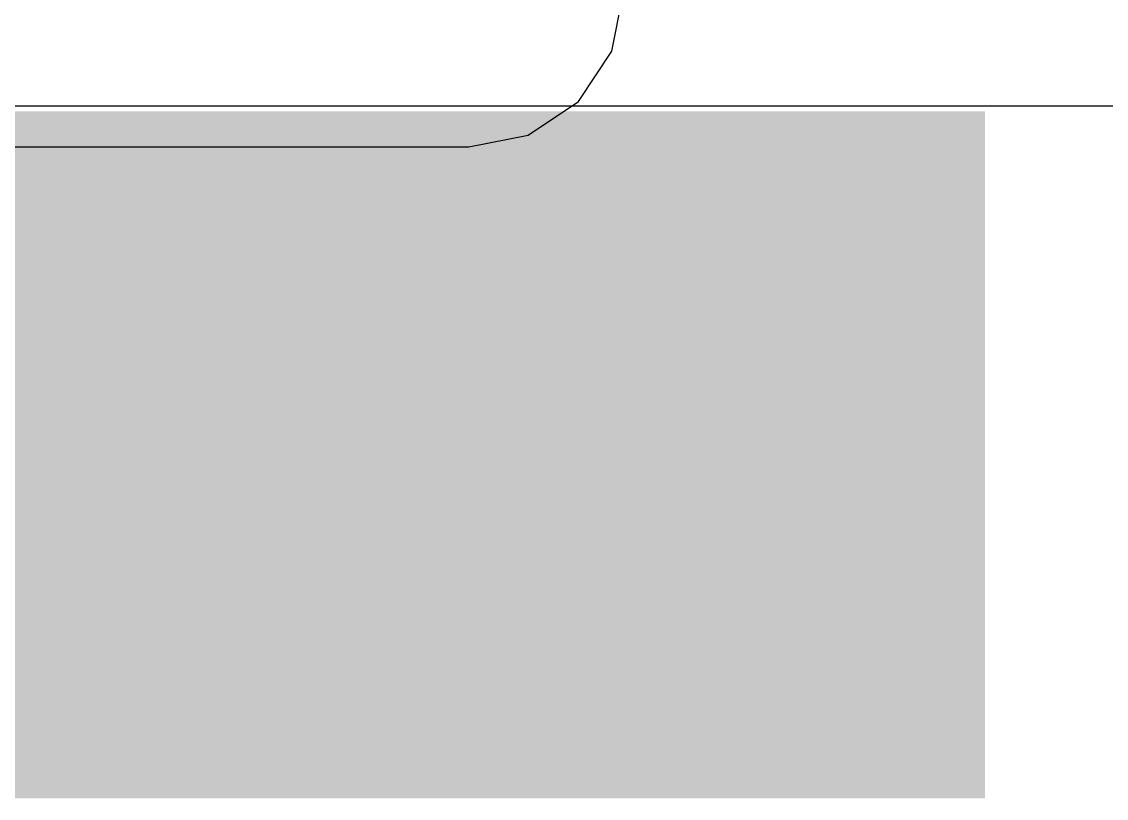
# Model space of a CAD drawing. Header units: inches. Extents: x -5 to 5328, y -4 to 5281.
# Drawn here: x 124.596 to 128.226, y 50.302 to 52.903 of the extents above; entities that cross this region are included whole.
import ezdxf

# ---------------------------------------------------------------- set-up
doc = ezdxf.new("R2010")
doc.units = ezdxf.units.IN
doc.layers.add('Layer 2', color=76, linetype='Continuous')
doc.layers.add('Top Layer', color=1, linetype='Continuous')

msp = doc.modelspace()

# ---------------------------------------------------------------- hatches: boundary and pattern name
at = {"layer": 'Top Layer'}
msp.add_hatch(color=1, dxfattribs=at).paths.add_polyline_path([(119.3565, 50.3024), (127.8203, 50.3024), (127.8203, 52.6021), (119.3565, 52.6021)])

# ---------------------------------------------------------------- linework, layer by layer
at = {"layer": 'Layer 2'}
msp.add_line((121.7707, 52.621), (130.2704, 52.621), dxfattribs=at)
at = {"layer": 'Top Layer'}
for p, q in [((126.5716, 52.8034), (126.611, 53.0016)), ((126.4593, 52.6354), (126.5716, 52.8034)), ((126.2913, 52.5231), (126.4593, 52.6354)), ((126.0931, 52.4837), (126.2913, 52.5231)), ((119.5823, 52.4837), (126.0931, 52.4837))]:
    msp.add_line(p, q, dxfattribs=at)

doc.saveas('drawing.dxf')
